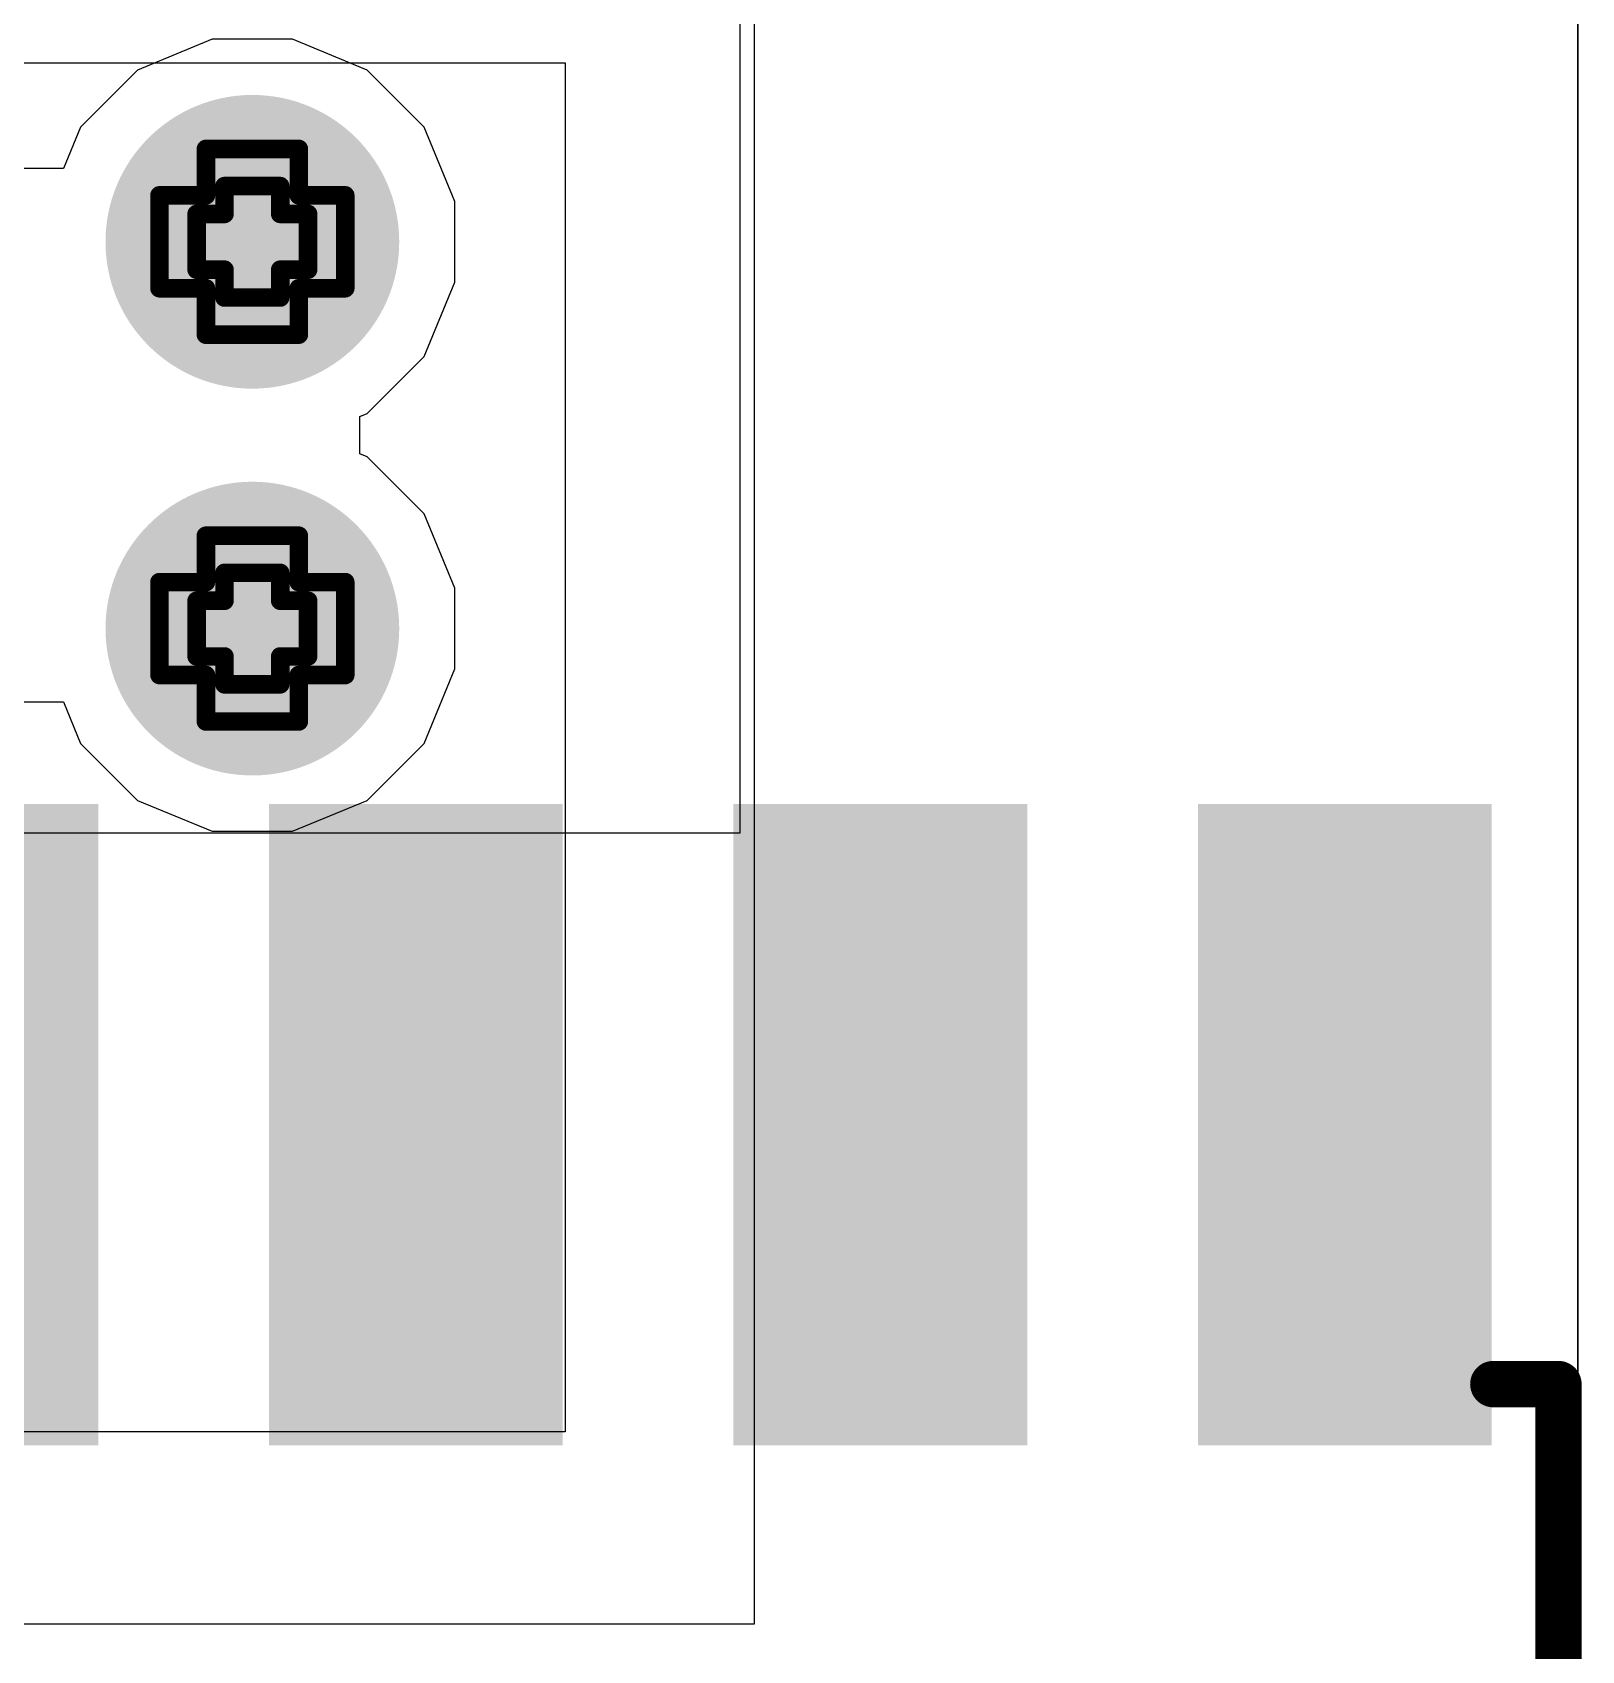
# Model space of a CAD drawing. Header units: inches. Extents: x -4 to 5258, y -4 to 5281.
# Drawn here: x 85.921 to 90.157, y 86.299 to 90.724 of the extents above; entities that cross this region are included whole.
import ezdxf

# ---------------------------------------------------------------- set-up
doc = ezdxf.new("R2010")
doc.units = ezdxf.units.IN
for name, color, linetype in [('Bottom Layer', 5, 'Continuous'), ('Bottom Solder', 6, 'Continuous'), ('Drill Drawing', 1, 'Continuous'), ('Layer 1', 16, 'Continuous'), ('Layer 2', 76, 'Continuous'), ('Top Layer', 1, 'Continuous'), ('Top Overlay', 2, 'Continuous'), ('Top Paste', 8, 'Continuous'), ('Top Solder', 216, 'Continuous'), ('Via Holes', 16, 'Continuous')]:
    doc.layers.add(name, color=color, linetype=linetype)

# ---------------------------------------------------------------- blocks, each defined once
blk = doc.blocks.new('SOIC_8_13')
at = {"layer": 'Top Layer'}
for points in [[(3.475, 2.205), (3.475, 1.605), (1.925, 1.605), (1.925, 2.205)], [(3.475, 0.935), (3.475, 0.335), (1.925, 0.335), (1.925, 0.935)], [(3.475, -0.335), (3.475, -0.935), (1.925, -0.935), (1.925, -0.335)], [(3.475, -1.605), (3.475, -2.205), (1.925, -2.205), (1.925, -1.605)]]:
    blk.add_hatch(color=1, dxfattribs=at).paths.add_polyline_path(points)
at = {"layer": 'Top Paste'}
for points in [[(3.475, 2.205), (3.475, 1.605), (1.925, 1.605), (1.925, 2.205)], [(3.475, 0.935), (3.475, 0.335), (1.925, 0.335), (1.925, 0.935)], [(3.475, -0.335), (3.475, -0.935), (1.925, -0.935), (1.925, -0.335)], [(3.475, -1.605), (3.475, -2.205), (1.925, -2.205), (1.925, -1.605)]]:
    blk.add_hatch(color=8, dxfattribs=at).paths.add_polyline_path(points)
at = {"layer": 'Top Solder'}
for points in [[(3.5766, 2.3066), (3.5766, 1.5034), (1.8234, 1.5034), (1.8234, 2.3066)], [(3.5766, 1.0366), (3.5766, 0.2334), (1.8234, 0.2334), (1.8234, 1.0366)], [(3.5766, -0.2334), (3.5766, -1.0366), (1.8234, -1.0366), (1.8234, -0.2334)], [(3.5766, -1.5034), (3.5766, -2.3066), (1.8234, -2.3066), (1.8234, -1.5034)]]:
    blk.add_hatch(color=216, dxfattribs=at).paths.add_polyline_path(points)
at = {"layer": 'Top Overlay'}
for points in [[(1.9906, -2.3114, 0.127, 0.127, 0), (1.9906, -2.4892, 0.127, 0.127, 0)], [(-1.9906, -2.4892, 0.127, 0.127, 0), (1.9906, -2.4892, 0.127, 0.127, 0)]]:
    blk.add_lwpolyline(points, format="xyseb", dxfattribs=at)
for points in [[(1.9588, -2.3114, 0.0635, 0.0635, 1), (2.0223, -2.3114, 0.0635, 0.0635, 1)], [(1.9588, -2.4892, 0.0635, 0.0635, 1), (2.0223, -2.4892, 0.0635, 0.0635, 1)], [(1.9588, -2.4892, 0.0635, 0.0635, 1), (2.0223, -2.4892, 0.0635, 0.0635, 1)]]:
    blk.add_lwpolyline(points, format="xyseb", close=True, dxfattribs=at)

msp = doc.modelspace()

# ---------------------------------------------------------------- hatches: boundary and pattern name
at = {"layer": 'Bottom Layer'}
h = msp.add_hatch(color=5, dxfattribs=at)
edge = h.paths.add_edge_path()
edge.add_arc((86.5223, 90.1513), 0.3, 0, 360)
h = msp.add_hatch(color=5, dxfattribs=at)
edge = h.paths.add_edge_path()
edge.add_arc((86.5223, 89.0936), 0.3, 0, 360)
at = {"layer": 'Bottom Solder'}
h = msp.add_hatch(color=6, dxfattribs=at)
edge = h.paths.add_edge_path()
edge.add_arc((86.5223, 90.1513), 0.4016, 0, 360)
h = msp.add_hatch(color=6, dxfattribs=at)
edge = h.paths.add_edge_path()
edge.add_arc((86.5223, 89.0936), 0.4016, 0, 360)
at = {"layer": 'Layer 1'}
h = msp.add_hatch(color=16, dxfattribs=at)
edge = h.paths.add_edge_path()
edge.add_arc((86.5223, 90.1513), 0.3, 0, 360)
h = msp.add_hatch(color=16, dxfattribs=at)
edge = h.paths.add_edge_path()
edge.add_arc((86.5223, 89.0936), 0.3, 0, 360)
at = {"layer": 'Layer 2'}
h = msp.add_hatch(color=76, dxfattribs=at)
edge = h.paths.add_edge_path()
edge.add_arc((86.5223, 90.1513), 0.3, 0, 360)
h = msp.add_hatch(color=76, dxfattribs=at)
edge = h.paths.add_edge_path()
edge.add_arc((86.5223, 89.0936), 0.3, 0, 360)
at = {"layer": 'Top Layer'}
h = msp.add_hatch(color=1, dxfattribs=at)
edge = h.paths.add_edge_path()
edge.add_arc((86.5223, 90.1513), 0.3, 0, 360)
h = msp.add_hatch(color=1, dxfattribs=at)
edge = h.paths.add_edge_path()
edge.add_arc((86.5223, 89.0936), 0.3, 0, 360)
at = {"layer": 'Top Solder'}
h = msp.add_hatch(color=216, dxfattribs=at)
edge = h.paths.add_edge_path()
edge.add_arc((86.5223, 90.1513), 0.4016, 0, 360)
h = msp.add_hatch(color=216, dxfattribs=at)
edge = h.paths.add_edge_path()
edge.add_arc((86.5223, 89.0936), 0.4016, 0, 360)
at = {"layer": 'Via Holes'}
h = msp.add_hatch(color=7, dxfattribs=at)
edge = h.paths.add_edge_path()
edge.add_arc((86.5223, 90.1513), 0.15, 0, 360)
h = msp.add_hatch(color=7, dxfattribs=at)
edge = h.paths.add_edge_path()
edge.add_arc((86.5223, 89.0936), 0.15, 0, 360)

# ---------------------------------------------------------------- linework, layer by layer
at = {"layer": 'Drill Drawing'}
for points in [[(86.3953, 90.2783, 0.0508, 0.0508, 0), (86.3953, 90.4053, 0.0508, 0.0508, 0)], [(86.3953, 90.4053, 0.0508, 0.0508, 0), (86.6493, 90.4053, 0.0508, 0.0508, 0)], [(86.6493, 90.2783, 0.0508, 0.0508, 0), (86.6493, 90.4053, 0.0508, 0.0508, 0)], [(86.4461, 90.2275, 0.0508, 0.0508, 0), (86.4461, 90.3037, 0.0508, 0.0508, 0)], [(86.4461, 90.3037, 0.0508, 0.0508, 0), (86.5985, 90.3037, 0.0508, 0.0508, 0)], [(86.5985, 90.2275, 0.0508, 0.0508, 0), (86.5985, 90.3037, 0.0508, 0.0508, 0)], [(86.2683, 90.0243, 0.0508, 0.0508, 0), (86.2683, 90.2783, 0.0508, 0.0508, 0)], [(86.2683, 90.2783, 0.0508, 0.0508, 0), (86.3953, 90.2783, 0.0508, 0.0508, 0)], [(86.6493, 90.2783, 0.0508, 0.0508, 0), (86.7763, 90.2783, 0.0508, 0.0508, 0)], [(86.7763, 90.0243, 0.0508, 0.0508, 0), (86.7763, 90.2783, 0.0508, 0.0508, 0)], [(86.3699, 90.0751, 0.0508, 0.0508, 0), (86.3699, 90.2275, 0.0508, 0.0508, 0)], [(86.3699, 90.2275, 0.0508, 0.0508, 0), (86.4461, 90.2275, 0.0508, 0.0508, 0)], [(86.5985, 90.2275, 0.0508, 0.0508, 0), (86.6747, 90.2275, 0.0508, 0.0508, 0)], [(86.6747, 90.0751, 0.0508, 0.0508, 0), (86.6747, 90.2275, 0.0508, 0.0508, 0)], [(86.3699, 90.0751, 0.0508, 0.0508, 0), (86.4461, 90.0751, 0.0508, 0.0508, 0)], [(86.4461, 89.9989, 0.0508, 0.0508, 0), (86.4461, 90.0751, 0.0508, 0.0508, 0)], [(86.5985, 90.0751, 0.0508, 0.0508, 0), (86.6747, 90.0751, 0.0508, 0.0508, 0)], [(86.5985, 89.9989, 0.0508, 0.0508, 0), (86.5985, 90.0751, 0.0508, 0.0508, 0)], [(86.2683, 90.0243, 0.0508, 0.0508, 0), (86.3953, 90.0243, 0.0508, 0.0508, 0)], [(86.3953, 89.8973, 0.0508, 0.0508, 0), (86.3953, 90.0243, 0.0508, 0.0508, 0)], [(86.4461, 89.9989, 0.0508, 0.0508, 0), (86.5985, 89.9989, 0.0508, 0.0508, 0)], [(86.6493, 90.0243, 0.0508, 0.0508, 0), (86.7763, 90.0243, 0.0508, 0.0508, 0)], [(86.6493, 89.8973, 0.0508, 0.0508, 0), (86.6493, 90.0243, 0.0508, 0.0508, 0)], [(86.3953, 89.8973, 0.0508, 0.0508, 0), (86.6493, 89.8973, 0.0508, 0.0508, 0)], [(86.3953, 89.2206, 0.0508, 0.0508, 0), (86.3953, 89.3476, 0.0508, 0.0508, 0)], [(86.3953, 89.3476, 0.0508, 0.0508, 0), (86.6493, 89.3476, 0.0508, 0.0508, 0)], [(86.6493, 89.2206, 0.0508, 0.0508, 0), (86.6493, 89.3476, 0.0508, 0.0508, 0)], [(86.4461, 89.1698, 0.0508, 0.0508, 0), (86.4461, 89.246, 0.0508, 0.0508, 0)], [(86.4461, 89.246, 0.0508, 0.0508, 0), (86.5985, 89.246, 0.0508, 0.0508, 0)], [(86.5985, 89.1698, 0.0508, 0.0508, 0), (86.5985, 89.246, 0.0508, 0.0508, 0)], [(86.2683, 88.9666, 0.0508, 0.0508, 0), (86.2683, 89.2206, 0.0508, 0.0508, 0)], [(86.2683, 89.2206, 0.0508, 0.0508, 0), (86.3953, 89.2206, 0.0508, 0.0508, 0)], [(86.6493, 89.2206, 0.0508, 0.0508, 0), (86.7763, 89.2206, 0.0508, 0.0508, 0)], [(86.7763, 88.9666, 0.0508, 0.0508, 0), (86.7763, 89.2206, 0.0508, 0.0508, 0)], [(86.3699, 89.0174, 0.0508, 0.0508, 0), (86.3699, 89.1698, 0.0508, 0.0508, 0)], [(86.3699, 89.1698, 0.0508, 0.0508, 0), (86.4461, 89.1698, 0.0508, 0.0508, 0)], [(86.5985, 89.1698, 0.0508, 0.0508, 0), (86.6747, 89.1698, 0.0508, 0.0508, 0)], [(86.6747, 89.0174, 0.0508, 0.0508, 0), (86.6747, 89.1698, 0.0508, 0.0508, 0)], [(86.3699, 89.0174, 0.0508, 0.0508, 0), (86.4461, 89.0174, 0.0508, 0.0508, 0)], [(86.4461, 88.9412, 0.0508, 0.0508, 0), (86.4461, 89.0174, 0.0508, 0.0508, 0)], [(86.5985, 89.0174, 0.0508, 0.0508, 0), (86.6747, 89.0174, 0.0508, 0.0508, 0)], [(86.5985, 88.9412, 0.0508, 0.0508, 0), (86.5985, 89.0174, 0.0508, 0.0508, 0)], [(86.2683, 88.9666, 0.0508, 0.0508, 0), (86.3953, 88.9666, 0.0508, 0.0508, 0)], [(86.3953, 88.8396, 0.0508, 0.0508, 0), (86.3953, 88.9666, 0.0508, 0.0508, 0)], [(86.4461, 88.9412, 0.0508, 0.0508, 0), (86.5985, 88.9412, 0.0508, 0.0508, 0)], [(86.6493, 88.9666, 0.0508, 0.0508, 0), (86.7763, 88.9666, 0.0508, 0.0508, 0)], [(86.6493, 88.8396, 0.0508, 0.0508, 0), (86.6493, 88.9666, 0.0508, 0.0508, 0)], [(86.3953, 88.8396, 0.0508, 0.0508, 0), (86.6493, 88.8396, 0.0508, 0.0508, 0)]]:
    msp.add_lwpolyline(points, format="xyseb", dxfattribs=at)
for points in [[(86.3826, 90.4053, 0.0254, 0.0254, 1), (86.408, 90.4053, 0.0254, 0.0254, 1)], [(86.3826, 90.4053, 0.0254, 0.0254, 1), (86.408, 90.4053, 0.0254, 0.0254, 1)], [(86.6366, 90.4053, 0.0254, 0.0254, 1), (86.662, 90.4053, 0.0254, 0.0254, 1)], [(86.6366, 90.4053, 0.0254, 0.0254, 1), (86.662, 90.4053, 0.0254, 0.0254, 1)], [(86.4334, 90.3037, 0.0254, 0.0254, 1), (86.4588, 90.3037, 0.0254, 0.0254, 1)], [(86.4334, 90.3037, 0.0254, 0.0254, 1), (86.4588, 90.3037, 0.0254, 0.0254, 1)], [(86.5858, 90.3037, 0.0254, 0.0254, 1), (86.6112, 90.3037, 0.0254, 0.0254, 1)], [(86.5858, 90.3037, 0.0254, 0.0254, 1), (86.6112, 90.3037, 0.0254, 0.0254, 1)], [(86.2556, 90.2783, 0.0254, 0.0254, 1), (86.281, 90.2783, 0.0254, 0.0254, 1)], [(86.2556, 90.2783, 0.0254, 0.0254, 1), (86.281, 90.2783, 0.0254, 0.0254, 1)], [(86.3826, 90.2783, 0.0254, 0.0254, 1), (86.408, 90.2783, 0.0254, 0.0254, 1)], [(86.3826, 90.2783, 0.0254, 0.0254, 1), (86.408, 90.2783, 0.0254, 0.0254, 1)], [(86.6366, 90.2783, 0.0254, 0.0254, 1), (86.662, 90.2783, 0.0254, 0.0254, 1)], [(86.6366, 90.2783, 0.0254, 0.0254, 1), (86.662, 90.2783, 0.0254, 0.0254, 1)], [(86.7636, 90.2783, 0.0254, 0.0254, 1), (86.789, 90.2783, 0.0254, 0.0254, 1)], [(86.7636, 90.2783, 0.0254, 0.0254, 1), (86.789, 90.2783, 0.0254, 0.0254, 1)], [(86.3572, 90.2275, 0.0254, 0.0254, 1), (86.3826, 90.2275, 0.0254, 0.0254, 1)], [(86.3572, 90.2275, 0.0254, 0.0254, 1), (86.3826, 90.2275, 0.0254, 0.0254, 1)], [(86.4334, 90.2275, 0.0254, 0.0254, 1), (86.4588, 90.2275, 0.0254, 0.0254, 1)], [(86.4334, 90.2275, 0.0254, 0.0254, 1), (86.4588, 90.2275, 0.0254, 0.0254, 1)], [(86.5858, 90.2275, 0.0254, 0.0254, 1), (86.6112, 90.2275, 0.0254, 0.0254, 1)], [(86.5858, 90.2275, 0.0254, 0.0254, 1), (86.6112, 90.2275, 0.0254, 0.0254, 1)], [(86.662, 90.2275, 0.0254, 0.0254, 1), (86.6874, 90.2275, 0.0254, 0.0254, 1)], [(86.662, 90.2275, 0.0254, 0.0254, 1), (86.6874, 90.2275, 0.0254, 0.0254, 1)], [(86.3572, 90.0751, 0.0254, 0.0254, 1), (86.3826, 90.0751, 0.0254, 0.0254, 1)], [(86.3572, 90.0751, 0.0254, 0.0254, 1), (86.3826, 90.0751, 0.0254, 0.0254, 1)], [(86.4334, 90.0751, 0.0254, 0.0254, 1), (86.4588, 90.0751, 0.0254, 0.0254, 1)], [(86.4334, 90.0751, 0.0254, 0.0254, 1), (86.4588, 90.0751, 0.0254, 0.0254, 1)], [(86.5858, 90.0751, 0.0254, 0.0254, 1), (86.6112, 90.0751, 0.0254, 0.0254, 1)], [(86.5858, 90.0751, 0.0254, 0.0254, 1), (86.6112, 90.0751, 0.0254, 0.0254, 1)], [(86.662, 90.0751, 0.0254, 0.0254, 1), (86.6874, 90.0751, 0.0254, 0.0254, 1)], [(86.662, 90.0751, 0.0254, 0.0254, 1), (86.6874, 90.0751, 0.0254, 0.0254, 1)], [(86.2556, 90.0243, 0.0254, 0.0254, 1), (86.281, 90.0243, 0.0254, 0.0254, 1)], [(86.2556, 90.0243, 0.0254, 0.0254, 1), (86.281, 90.0243, 0.0254, 0.0254, 1)], [(86.3826, 90.0243, 0.0254, 0.0254, 1), (86.408, 90.0243, 0.0254, 0.0254, 1)], [(86.3826, 90.0243, 0.0254, 0.0254, 1), (86.408, 90.0243, 0.0254, 0.0254, 1)], [(86.4334, 89.9989, 0.0254, 0.0254, 1), (86.4588, 89.9989, 0.0254, 0.0254, 1)], [(86.4334, 89.9989, 0.0254, 0.0254, 1), (86.4588, 89.9989, 0.0254, 0.0254, 1)], [(86.5858, 89.9989, 0.0254, 0.0254, 1), (86.6112, 89.9989, 0.0254, 0.0254, 1)], [(86.5858, 89.9989, 0.0254, 0.0254, 1), (86.6112, 89.9989, 0.0254, 0.0254, 1)], [(86.6366, 90.0243, 0.0254, 0.0254, 1), (86.662, 90.0243, 0.0254, 0.0254, 1)], [(86.6366, 90.0243, 0.0254, 0.0254, 1), (86.662, 90.0243, 0.0254, 0.0254, 1)], [(86.7636, 90.0243, 0.0254, 0.0254, 1), (86.789, 90.0243, 0.0254, 0.0254, 1)], [(86.7636, 90.0243, 0.0254, 0.0254, 1), (86.789, 90.0243, 0.0254, 0.0254, 1)], [(86.3826, 89.8973, 0.0254, 0.0254, 1), (86.408, 89.8973, 0.0254, 0.0254, 1)], [(86.3826, 89.8973, 0.0254, 0.0254, 1), (86.408, 89.8973, 0.0254, 0.0254, 1)], [(86.6366, 89.8973, 0.0254, 0.0254, 1), (86.662, 89.8973, 0.0254, 0.0254, 1)], [(86.6366, 89.8973, 0.0254, 0.0254, 1), (86.662, 89.8973, 0.0254, 0.0254, 1)], [(86.3826, 89.3476, 0.0254, 0.0254, 1), (86.408, 89.3476, 0.0254, 0.0254, 1)], [(86.3826, 89.3476, 0.0254, 0.0254, 1), (86.408, 89.3476, 0.0254, 0.0254, 1)], [(86.6366, 89.3476, 0.0254, 0.0254, 1), (86.662, 89.3476, 0.0254, 0.0254, 1)], [(86.6366, 89.3476, 0.0254, 0.0254, 1), (86.662, 89.3476, 0.0254, 0.0254, 1)], [(86.4334, 89.246, 0.0254, 0.0254, 1), (86.4588, 89.246, 0.0254, 0.0254, 1)], [(86.4334, 89.246, 0.0254, 0.0254, 1), (86.4588, 89.246, 0.0254, 0.0254, 1)], [(86.5858, 89.246, 0.0254, 0.0254, 1), (86.6112, 89.246, 0.0254, 0.0254, 1)], [(86.5858, 89.246, 0.0254, 0.0254, 1), (86.6112, 89.246, 0.0254, 0.0254, 1)], [(86.2556, 89.2206, 0.0254, 0.0254, 1), (86.281, 89.2206, 0.0254, 0.0254, 1)], [(86.2556, 89.2206, 0.0254, 0.0254, 1), (86.281, 89.2206, 0.0254, 0.0254, 1)], [(86.3826, 89.2206, 0.0254, 0.0254, 1), (86.408, 89.2206, 0.0254, 0.0254, 1)], [(86.3826, 89.2206, 0.0254, 0.0254, 1), (86.408, 89.2206, 0.0254, 0.0254, 1)], [(86.6366, 89.2206, 0.0254, 0.0254, 1), (86.662, 89.2206, 0.0254, 0.0254, 1)], [(86.6366, 89.2206, 0.0254, 0.0254, 1), (86.662, 89.2206, 0.0254, 0.0254, 1)], [(86.7636, 89.2206, 0.0254, 0.0254, 1), (86.789, 89.2206, 0.0254, 0.0254, 1)], [(86.7636, 89.2206, 0.0254, 0.0254, 1), (86.789, 89.2206, 0.0254, 0.0254, 1)], [(86.3572, 89.1698, 0.0254, 0.0254, 1), (86.3826, 89.1698, 0.0254, 0.0254, 1)], [(86.3572, 89.1698, 0.0254, 0.0254, 1), (86.3826, 89.1698, 0.0254, 0.0254, 1)], [(86.4334, 89.1698, 0.0254, 0.0254, 1), (86.4588, 89.1698, 0.0254, 0.0254, 1)], [(86.4334, 89.1698, 0.0254, 0.0254, 1), (86.4588, 89.1698, 0.0254, 0.0254, 1)], [(86.5858, 89.1698, 0.0254, 0.0254, 1), (86.6112, 89.1698, 0.0254, 0.0254, 1)], [(86.5858, 89.1698, 0.0254, 0.0254, 1), (86.6112, 89.1698, 0.0254, 0.0254, 1)], [(86.662, 89.1698, 0.0254, 0.0254, 1), (86.6874, 89.1698, 0.0254, 0.0254, 1)], [(86.662, 89.1698, 0.0254, 0.0254, 1), (86.6874, 89.1698, 0.0254, 0.0254, 1)], [(86.3572, 89.0174, 0.0254, 0.0254, 1), (86.3826, 89.0174, 0.0254, 0.0254, 1)], [(86.3572, 89.0174, 0.0254, 0.0254, 1), (86.3826, 89.0174, 0.0254, 0.0254, 1)], [(86.4334, 89.0174, 0.0254, 0.0254, 1), (86.4588, 89.0174, 0.0254, 0.0254, 1)], [(86.4334, 89.0174, 0.0254, 0.0254, 1), (86.4588, 89.0174, 0.0254, 0.0254, 1)], [(86.5858, 89.0174, 0.0254, 0.0254, 1), (86.6112, 89.0174, 0.0254, 0.0254, 1)], [(86.5858, 89.0174, 0.0254, 0.0254, 1), (86.6112, 89.0174, 0.0254, 0.0254, 1)], [(86.662, 89.0174, 0.0254, 0.0254, 1), (86.6874, 89.0174, 0.0254, 0.0254, 1)], [(86.662, 89.0174, 0.0254, 0.0254, 1), (86.6874, 89.0174, 0.0254, 0.0254, 1)], [(86.2556, 88.9666, 0.0254, 0.0254, 1), (86.281, 88.9666, 0.0254, 0.0254, 1)], [(86.2556, 88.9666, 0.0254, 0.0254, 1), (86.281, 88.9666, 0.0254, 0.0254, 1)], [(86.3826, 88.9666, 0.0254, 0.0254, 1), (86.408, 88.9666, 0.0254, 0.0254, 1)], [(86.3826, 88.9666, 0.0254, 0.0254, 1), (86.408, 88.9666, 0.0254, 0.0254, 1)], [(86.4334, 88.9412, 0.0254, 0.0254, 1), (86.4588, 88.9412, 0.0254, 0.0254, 1)], [(86.4334, 88.9412, 0.0254, 0.0254, 1), (86.4588, 88.9412, 0.0254, 0.0254, 1)], [(86.5858, 88.9412, 0.0254, 0.0254, 1), (86.6112, 88.9412, 0.0254, 0.0254, 1)], [(86.5858, 88.9412, 0.0254, 0.0254, 1), (86.6112, 88.9412, 0.0254, 0.0254, 1)], [(86.6366, 88.9666, 0.0254, 0.0254, 1), (86.662, 88.9666, 0.0254, 0.0254, 1)], [(86.6366, 88.9666, 0.0254, 0.0254, 1), (86.662, 88.9666, 0.0254, 0.0254, 1)], [(86.7636, 88.9666, 0.0254, 0.0254, 1), (86.789, 88.9666, 0.0254, 0.0254, 1)], [(86.7636, 88.9666, 0.0254, 0.0254, 1), (86.789, 88.9666, 0.0254, 0.0254, 1)], [(86.3826, 88.8396, 0.0254, 0.0254, 1), (86.408, 88.8396, 0.0254, 0.0254, 1)], [(86.3826, 88.8396, 0.0254, 0.0254, 1), (86.408, 88.8396, 0.0254, 0.0254, 1)], [(86.6366, 88.8396, 0.0254, 0.0254, 1), (86.662, 88.8396, 0.0254, 0.0254, 1)], [(86.6366, 88.8396, 0.0254, 0.0254, 1), (86.662, 88.8396, 0.0254, 0.0254, 1)]]:
    msp.add_lwpolyline(points, format="xyseb", close=True, dxfattribs=at)
at = {"layer": 'Layer 1'}
for p, q in [((86.4121, 90.7053), (86.2084, 90.6209)), ((86.6325, 90.7053), (86.4121, 90.7053)), ((86.8361, 90.6209), (86.6325, 90.7053)), ((86.2084, 90.6209), (86.0526, 90.4651)), ((86.9919, 90.4651), (86.8361, 90.6209)), ((86.0526, 90.4651), (86.0057, 90.352)), ((87.0763, 90.2615), (86.9919, 90.4651)), ((86.0057, 90.352), (85.8958, 90.352)), ((87.0763, 90.0411), (87.0763, 90.2615)), ((86.9919, 89.8374), (87.0763, 90.0411)), ((86.8361, 89.6816), (86.9919, 89.8374)), ((86.8158, 89.6732), (86.8361, 89.6816)), ((86.8158, 89.5716), (86.8158, 89.6732)), ((86.8361, 89.5632), (86.8158, 89.5716)), ((86.9919, 89.4074), (86.8361, 89.5632)), ((87.0763, 89.2038), (86.9919, 89.4074)), ((87.0763, 88.9834), (87.0763, 89.2038)), ((86.9919, 88.7798), (87.0763, 88.9834)), ((85.8958, 88.8929), (86.0057, 88.8929)), ((86.0057, 88.8929), (86.0526, 88.7798)), ((86.0526, 88.7798), (86.2084, 88.6239)), ((86.8361, 88.6239), (86.9919, 88.7798)), ((86.2084, 88.6239), (86.4121, 88.5396)), ((86.6325, 88.5396), (86.8361, 88.6239)), ((86.4121, 88.5396), (86.6325, 88.5396))]:
    msp.add_line(p, q, dxfattribs=at)
at = {"layer": 'Layer 2'}
for p, q in [((90.1456, 96.3235), (90.1456, 83.4604)), ((87.8558, 88.5353), (87.8558, 90.8462)), ((84.9221, 88.5353), (87.8558, 88.5353))]:
    msp.add_line(p, q, dxfattribs=at)
at = {"layer": 'Top Layer'}
for p, q in [((90.1469, 96.3248), (90.1469, 83.63)), ((87.8955, 86.3721), (87.8955, 91.1819)), ((73.6595, 90.6407), (87.3775, 90.6407)), ((87.3775, 90.6407), (87.3775, 86.897)), ((87.3775, 86.897), (83.5807, 86.897)), ((83.8625, 86.3721), (87.8955, 86.3721))]:
    msp.add_line(p, q, dxfattribs=at)

# ---------------------------------------------------------------- block references
at = {"rotation": 90}
msp.add_blockref('SOIC_8_13', (87.6045, 85.037), dxfattribs=at)

doc.saveas('drawing.dxf')
